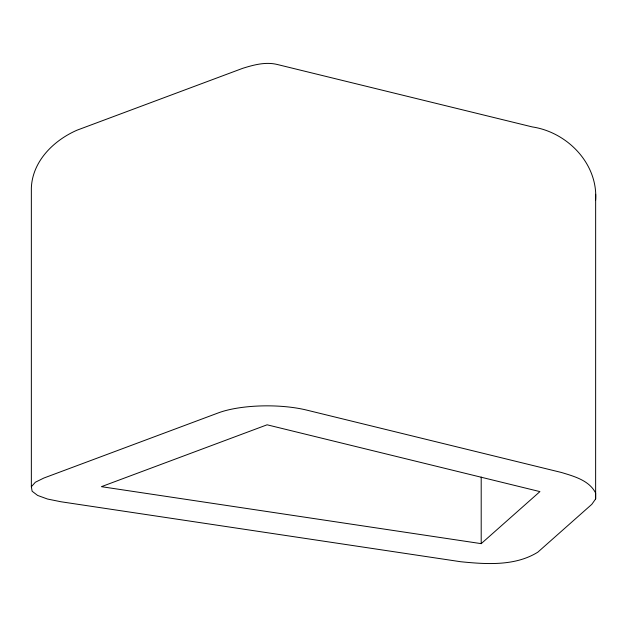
<?xml version="1.0" encoding="UTF-8"?>
<svg xmlns="http://www.w3.org/2000/svg" width="627" height="627" viewBox="0 0 627 627"><rect width="100%" height="100%" fill="white"/><g stroke="black" fill="none" stroke-linecap="round" stroke-linejoin="round"><path stroke-width="0.94" d="M595.634 200.154C598.04 163.608 567.223 132.14 532.245 126.913L277.306 64.495C265.676 61.642 253.841 64.84 242.735 68.312L77.043 130.181C53.703 140.354 32.416 161.178 31.35 187.967L31.35 486.74L32.126 491.239L37.612 495.424L47.456 499.021L60.976 501.765L460.782 561.745C486.356 564.276 515.135 566.299 537.848 552.152L591.825 504.312L595.634 498.935L595.65 493.049C589.223 480.36 574.073 476.332 561.486 472.492L306.548 410.066A62.692 18.959 0 0 0 218.376 412.872L43.851 478.04L35.355 482.241L31.35 486.74M481.199 543.648L539.925 491.607L267.094 424.8L101.402 486.67L481.199 543.648L481.199 477.037M595.65 194.276L595.634 498.935"/></g></svg>
